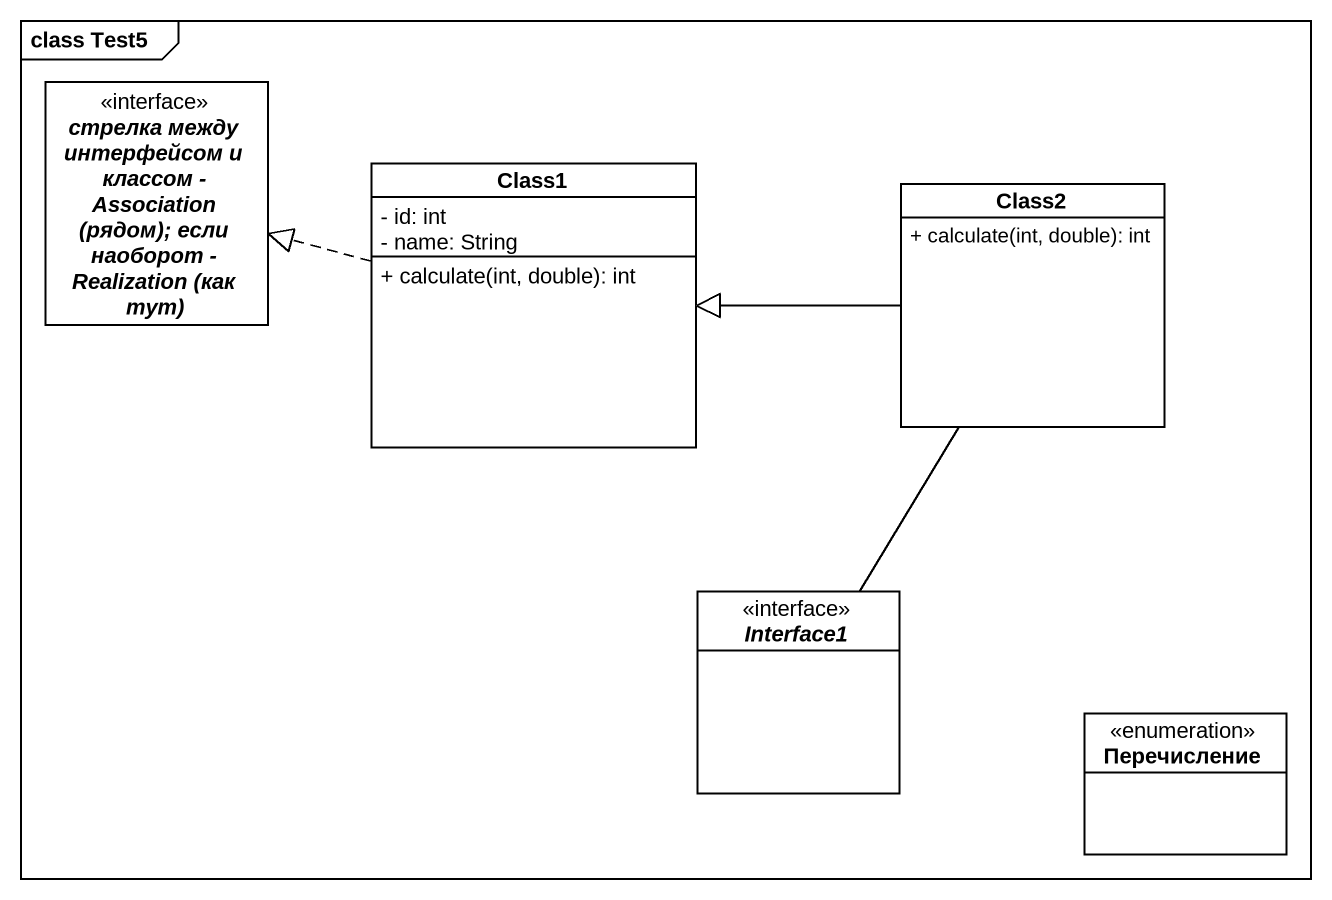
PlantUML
@startuml
mainframe class Test5
hide circle
hide empty members
skinparam classAttributeIconSize 0
interface "стрелка между интерфейсом и классом - Association (рядом); если наоборот - Realization (как тут)" as стрелка_между_интерфейсом_и
class Class1 {
  - id: int
  - name: String
  + calculate(int, double): int
}
class Class2 {
  + calculate(int, double): int
}
interface Interface1
enum Перечисление
Class1 .left.|> стрелка_между_интерфейсом_и
Class2 -left-|> Class1
Interface1 -up- Class2
@enduml
